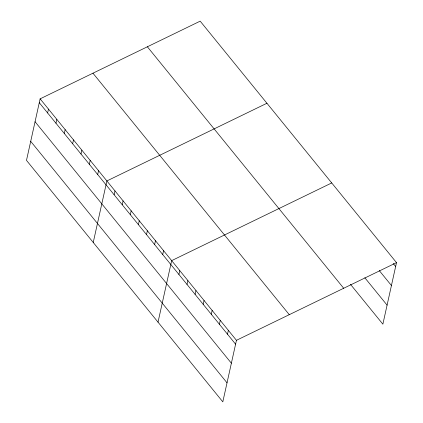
<?xml version="1.0" encoding="UTF-8"?>
<svg xmlns="http://www.w3.org/2000/svg" width="423" height="423" viewBox="0 0 423 423"><rect width="100%" height="100%" fill="white"/><g stroke="black" fill="none" stroke-linecap="round" stroke-linejoin="round"><path stroke-width="0.63" d="M40.132 98.834L26.49 160.37L222.81 401.85L236.452 340.314L40.132 98.834L200.19 21.15L396.51 262.63L382.868 324.166L350.471 284.325M47.619 112.962L48.476 109.097M55.963 123.225L56.819 119.36M64.307 133.488L65.163 129.623M72.65 143.751L73.507 139.886M80.994 154.014L81.851 150.149M89.338 164.277L90.194 160.412M97.681 174.54L98.538 170.675M93.24 242.474L106.882 180.938L266.939 103.254M114.125 194.765L114.982 190.895M122.221 204.721L123.077 200.856M130.321 214.683L131.178 210.818M138.416 224.645L139.273 220.78M146.517 234.606L147.373 230.741M154.612 244.568L155.474 240.703M162.712 254.53L163.569 250.665M158.022 322.162L171.669 260.626L331.722 182.942M178.908 274.453L179.764 270.583M187.008 284.415L187.865 280.544M195.103 294.371L195.96 290.506M203.204 304.333L204.06 300.467M211.299 314.294L212.156 310.429M219.4 324.256L220.256 320.391M227.5 334.218L228.357 330.352M236.452 340.314L396.51 262.63M393.221 263.508L395.653 266.495M379.283 270.588L391.434 285.525M364.816 277.742L387.087 305.136M147.373 46.784L343.693 288.264M92.954 73.195L289.274 314.675M39.276 102.699L235.595 344.179M35.056 121.729L231.376 363.209M30.71 141.34L227.029 382.82"/></g></svg>
